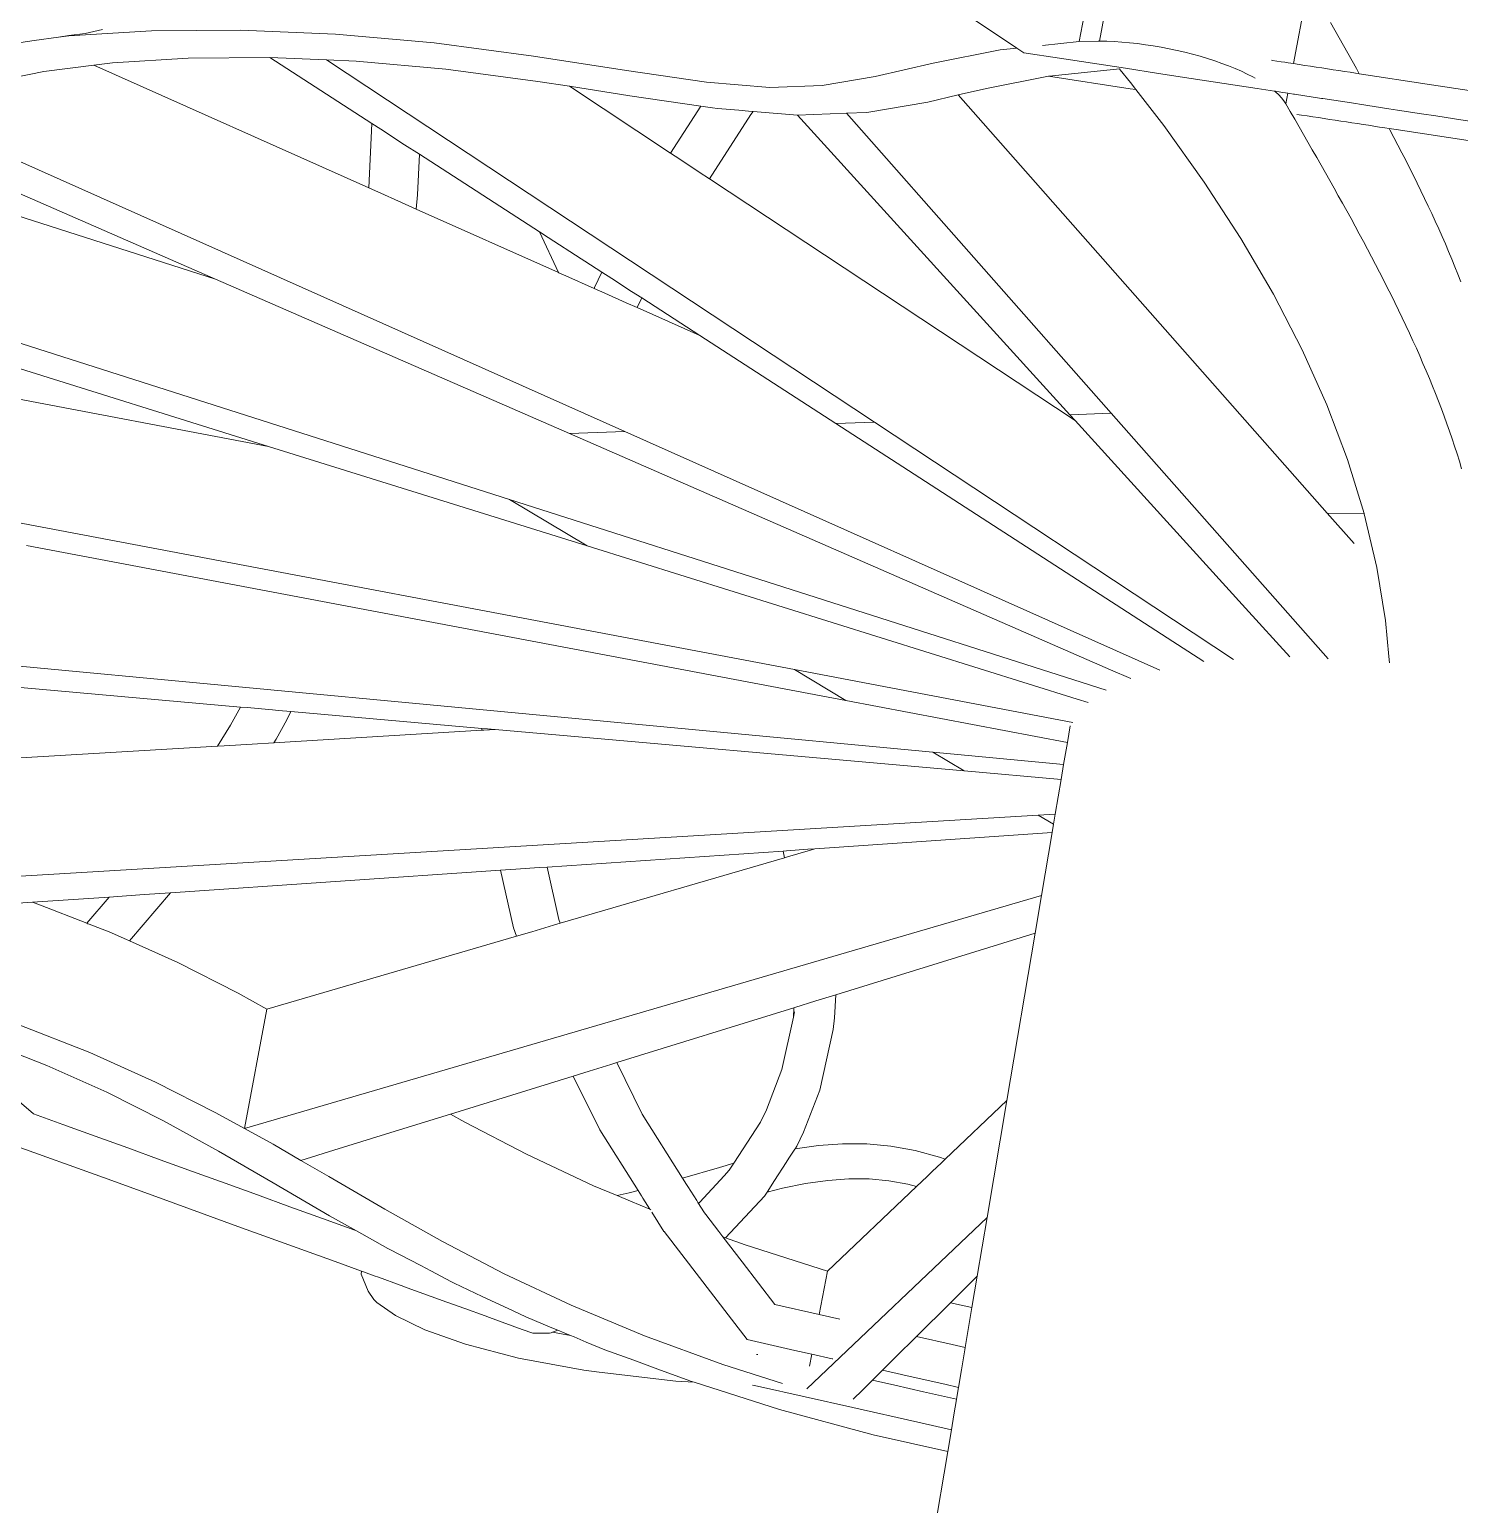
# Model space of a CAD drawing. Header units: millimetres. Extents: x 930469 to 1523124, y -120375 to 411163.
# Drawn here: x 1425738.4 to 1426108.1, y -6387.4 to -6006.1 of the extents above; entities that cross this region are included whole.
import ezdxf

# ---------------------------------------------------------------- set-up
doc = ezdxf.new("R2010")
doc.units = ezdxf.units.MM
doc.layers.add('A-NET THAY', color=8, linetype='Continuous', lineweight=0)
doc.layers.add('COT VACH', color=8, linetype='Continuous', lineweight=0)

# ---------------------------------------------------------------- blocks, each defined once
blk = doc.blocks.new('fgholol')
at = {"layer": 'A-NET THAY', "ltscale": 3}
for p, q in [((1043977.55, 33038.17), (1043983.34, 33069.05)), ((1043982.73, 33038.31), (1043988.52, 33069.19)), ((1044032.89, 33032.49), (1044036.73, 33052.98)), ((1043957.65, 33038.99), (1043942.77, 33048.91)), ((1043716.29, 33039.66), (1043737.71, 33040.99)), ((1043725.02, 33041.29), (1043720.52, 33040.32)), ((1043737.71, 33040.99), (1043760.8, 33041.16)), ((1043760.8, 33041.16), (1043785.27, 33040.13)), ((1044042.45, 33043.09), (1044043.58, 33041.11)), ((1044043.58, 33041.11), (1044044.71, 33039.13)), ((1043707.33, 33038.44), (1043701.02, 33037.53)), ((1043713.64, 33039.34), (1043707.33, 33038.44)), ((1043716.3, 33039.72), (1043713.64, 33039.34)), ((1043713.64, 33039.34), (1043716.29, 33039.66)), ((1043720.52, 33040.32), (1043716.3, 33039.72)), ((1043785.27, 33040.13), (1043810.79, 33037.87)), ((1043810.79, 33037.87), (1043836.44, 33034.45)), ((1043961.4, 33036.5), (1043957.65, 33038.99)), ((1043968.01, 33037.18), (1043977.55, 33038.17)), ((1043982.44, 33038.32), (1043977.55, 33038.17)), ((1043982.73, 33038.31), (1043982.44, 33038.32)), ((1043984.62, 33038.28), (1043982.73, 33038.31)), ((1043986.55, 33038.19), (1043984.62, 33038.28)), ((1043988.53, 33038.06), (1043986.55, 33038.19)), ((1043990.54, 33037.88), (1043988.53, 33038.06)), ((1043992.57, 33037.66), (1043990.54, 33037.88)), ((1043994.62, 33037.39), (1043992.57, 33037.66)), ((1043996.67, 33037.08), (1043994.62, 33037.39)), ((1043998.73, 33036.72), (1043996.67, 33037.08)), ((1044000.78, 33036.33), (1043998.73, 33036.72)), ((1044044.71, 33039.13), (1044045.84, 33037.15)), ((1044045.84, 33037.15), (1044046.96, 33035.17)), ((1043727.56, 33032.71), (1043747.14, 33033.92)), ((1043747.14, 33033.92), (1043768.23, 33034.07)), ((1043768.23, 33034.07), (1043782.9, 33033.46)), ((1043794.62, 33017.01), (1043768.23, 33034.07)), ((1043924.58, 32939.81), (1043782.9, 33033.46)), ((1043782.9, 33033.46), (1043790.55, 33033.14)), ((1043790.55, 33033.14), (1043813.77, 33031.08)), ((1043836.44, 33034.45), (1043860.45, 33030.67)), ((1043939.72, 33032.64), (1043957.1, 33036.05)), ((1043957.1, 33036.05), (1043961.4, 33036.5)), ((1043963.18, 33035.31), (1043961.4, 33036.5)), ((1043972.46, 33033.89), (1043963.18, 33035.31)), ((1043980.97, 33032.58), (1043972.46, 33033.89)), ((1044002.82, 33035.9), (1044000.78, 33036.33)), ((1044004.84, 33035.43), (1044002.82, 33035.9)), ((1044006.84, 33034.92), (1044004.84, 33035.43)), ((1044008.79, 33034.38), (1044006.84, 33034.92)), ((1044010.71, 33033.8), (1044008.79, 33034.38)), ((1044012.58, 33033.2), (1044010.71, 33033.8)), ((1044014.4, 33032.56), (1044012.58, 33033.2)), ((1044027.27, 33033.36), (1044027.46, 33033.33)), ((1044027.46, 33033.33), (1044028.63, 33033.15)), ((1044028.63, 33033.15), (1044029.71, 33032.98)), ((1044029.71, 33032.98), (1044030.67, 33032.83)), ((1044030.67, 33032.83), (1044031.53, 33032.7)), ((1044046.96, 33035.17), (1044048.08, 33033.19)), ((1044048.08, 33033.19), (1044049.19, 33031.21)), ((1043694.2, 33027.24), (1043709.81, 33030.47)), ((1043709.81, 33030.47), (1043722.75, 33032.1)), ((1043722.75, 33032.1), (1043727.56, 33032.71)), ((1043793.87, 33000.36), (1043722.75, 33032.1)), ((1043813.77, 33031.08), (1043837.58, 33027.91)), ((1043860.45, 33030.67), (1043881.18, 33027.69)), ((1043911.08, 33026.84), (1043924.74, 33029.17)), ((1043924.74, 33029.17), (1043939.72, 33032.64)), ((1043953.58, 33026.08), (1043969.61, 33029.23)), ((1043969.61, 33029.23), (1043969.73, 33029.25)), ((1043969.61, 33029.23), (1043990.66, 33026)), ((1043969.73, 33029.25), (1043987.18, 33031.06)), ((1043989.47, 33031.28), (1043980.97, 33032.58)), ((1043987.18, 33031.06), (1043987.97, 33031.14)), ((1043988.15, 33030.91), (1043987.97, 33031.14)), ((1043990.75, 33027.57), (1043988.15, 33030.91)), ((1043997.98, 33029.97), (1043989.47, 33031.28)), ((1044006.49, 33028.67), (1043997.98, 33029.97)), ((1044016.15, 33031.9), (1044014.4, 33032.56)), ((1044017.84, 33031.22), (1044016.15, 33031.9)), ((1044019.45, 33030.52), (1044017.84, 33031.22)), ((1044020.98, 33029.79), (1044019.45, 33030.52)), ((1044022.43, 33029.05), (1044020.98, 33029.79)), ((1044022.98, 33028.75), (1044022.43, 33029.05)), ((1044031.53, 33032.7), (1044032.27, 33032.59)), ((1044032.27, 33032.59), (1044032.89, 33032.49)), ((1044034.37, 33032.27), (1044032.89, 33032.49)), ((1044034.37, 33032.27), (1044035.84, 33032.04)), ((1044035.84, 33032.04), (1044037.31, 33031.81)), ((1044037.31, 33031.81), (1044038.78, 33031.59)), ((1044038.78, 33031.59), (1044040.25, 33031.37)), ((1044040.25, 33031.37), (1044041.71, 33031.14)), ((1044043.17, 33030.92), (1044041.71, 33031.14)), ((1044043.17, 33030.92), (1044044.63, 33030.69)), ((1044044.63, 33030.69), (1044046.08, 33030.47)), ((1044046.08, 33030.47), (1044047.53, 33030.25)), ((1044047.53, 33030.25), (1044048.97, 33030.03)), ((1044048.97, 33030.03), (1044049.94, 33029.88)), ((1044049.19, 33031.21), (1044049.94, 33029.88)), ((1044049.94, 33029.88), (1044050.49, 33029.79)), ((1044067.51, 33027.18), (1044050.49, 33029.79)), ((1043837.58, 33027.91), (1043845.76, 33026.62)), ((1043871.88, 33009.35), (1043845.76, 33026.62)), ((1043845.76, 33026.62), (1043861.3, 33024.17)), ((1043881.18, 33027.69), (1043897.55, 33026.31)), ((1043897.55, 33026.31), (1043911.08, 33026.84)), ((1043946.24, 33024.38), (1043953.58, 33026.08)), ((1043992.16, 33025.77), (1043990.66, 33026)), ((1043992.16, 33025.77), (1043990.75, 33027.57)), ((1043999.42, 33016.46), (1043992.16, 33025.77)), ((1044014.99, 33027.36), (1044006.49, 33028.67)), ((1044023.5, 33026.06), (1044014.99, 33027.36)), ((1044028.05, 33025.36), (1044023.5, 33026.06)), ((1044028.27, 33025.33), (1044028.05, 33025.36)), ((1044028.25, 33025.2), (1044028.05, 33025.36)), ((1044029.09, 33024.42), (1044028.25, 33025.2)), ((1044029.24, 33025.18), (1044028.27, 33025.33)), ((1044030.09, 33025.05), (1044029.24, 33025.18)), ((1044084.52, 33024.57), (1044067.51, 33027.18)), ((1043861.3, 33024.17), (1043879.67, 33021.53)), ((1043871.88, 33009.35), (1043879.67, 33021.53)), ((1043879.67, 33021.53), (1043882.74, 33021.09)), ((1043922.59, 33019.87), (1043938.38, 33022.56)), ((1043938.38, 33022.56), (1043946.24, 33024.38)), ((1044041.63, 32916.3), (1043946.24, 33024.38)), ((1044029.83, 33023.64), (1044029.09, 33024.42)), ((1044030.44, 33022.87), (1044029.83, 33023.64)), ((1044030.83, 33024.93), (1044030.09, 33025.05)), ((1044030.94, 33022.1), (1044030.44, 33022.87)), ((1044031.46, 33024.84), (1044030.83, 33024.93)), ((1044030.94, 33022.1), (1044031.46, 33024.84)), ((1044030.94, 33022.1), (1044032.09, 33020.12)), ((1044032.01, 33024.75), (1044031.46, 33024.84)), ((1044032.93, 33024.61), (1044032.01, 33024.75)), ((1044033.16, 33024.57), (1044032.93, 33024.61)), ((1044040.18, 33023.5), (1044033.16, 33024.57)), ((1044040.51, 33023.45), (1044040.18, 33023.5)), ((1044049.02, 33022.14), (1044040.51, 33023.45)), ((1044050.02, 33021.99), (1044049.02, 33022.14)), ((1044057.53, 33020.84), (1044050.02, 33021.99)), ((1043881.97, 33002.68), (1043892.61, 33019.31)), ((1043882.74, 33021.09), (1043884, 33020.91)), ((1043884, 33020.91), (1043889.5, 33020.44)), ((1043889.5, 33020.44), (1043891.99, 33020.24)), ((1043891.99, 33020.24), (1043893.19, 33020.13)), ((1043892.61, 33019.31), (1043893.19, 33020.13)), ((1043893.19, 33020.13), (1043904.69, 33019.17)), ((1043904.69, 33019.17), (1043917.35, 33019.66)), ((1043975.09, 32941.72), (1043904.69, 33019.17)), ((1043917.35, 33019.66), (1043922.59, 33019.87)), ((1043985.79, 32942.13), (1043917.35, 33019.66)), ((1044032.09, 33020.12), (1044033.23, 33018.14)), ((1044033.23, 33018.14), (1044034.38, 33016.17)), ((1044034.95, 33019.2), (1044033.82, 33019.37)), ((1044036.42, 33018.98), (1044034.95, 33019.2)), ((1044037.88, 33018.75), (1044036.42, 33018.98)), ((1044039.35, 33018.53), (1044037.88, 33018.75)), ((1044039.35, 33018.53), (1044040.81, 33018.3)), ((1044042.26, 33018.08), (1044040.81, 33018.3)), ((1044043.72, 33017.86), (1044042.26, 33018.08)), ((1044045.16, 33017.63), (1044043.72, 33017.86)), ((1044046.61, 33017.41), (1044045.16, 33017.63)), ((1044059.85, 33020.48), (1044057.53, 33020.84)), ((1044066.03, 33019.53), (1044059.85, 33020.48)), ((1044069.68, 33018.97), (1044066.03, 33019.53)), ((1044074.54, 33018.23), (1044069.68, 33018.97)), ((1044079.52, 33017.46), (1044074.54, 33018.23)), ((1043754.24, 32976.76), (1043667.24, 33014.73)), ((1043860.05, 32937.36), (1043683.32, 33016.23)), ((1043794.62, 33017.01), (1043793.87, 33000.36)), ((1043796.95, 33015.51), (1043794.62, 33017.01)), ((1043803.1, 33011.53), (1043796.95, 33015.51)), ((1044009.86, 33001.84), (1043999.42, 33016.46)), ((1044034.38, 33016.17), (1044035.52, 33014.19)), ((1044035.52, 33014.19), (1044036.66, 33012.21)), ((1044048.04, 33017.19), (1044046.61, 33017.41)), ((1044049.47, 33016.97), (1044048.04, 33017.19)), ((1044050.9, 33016.75), (1044049.47, 33016.97)), ((1044052.31, 33016.54), (1044050.9, 33016.75)), ((1044053.72, 33016.32), (1044052.31, 33016.54)), ((1044055.12, 33016.1), (1044053.72, 33016.32)), ((1044056.52, 33015.89), (1044055.12, 33016.1)), ((1044057.67, 33015.71), (1044056.52, 33015.89)), ((1044059.49, 33015.44), (1044057.67, 33015.71)), ((1044057.67, 33015.71), (1044057.85, 33015.39)), ((1044057.85, 33015.39), (1044058.89, 33013.41)), ((1044079.16, 33012.42), (1044059.49, 33015.44)), ((1043806.92, 33009.06), (1043803.1, 33011.53)), ((1044036.66, 33012.21), (1044037.79, 33010.23)), ((1044037.79, 33010.23), (1044038.92, 33008.25)), ((1044058.89, 33013.41), (1044059.92, 33011.44)), ((1044059.92, 33011.44), (1044060.94, 33009.46)), ((1043754.24, 32976.76), (1043660.53, 33006.7)), ((1043806.92, 33009.06), (1043806.44, 32998.6)), ((1043838, 32988.97), (1043806.92, 33009.06)), ((1043874.23, 33007.8), (1043871.88, 33009.35)), ((1043879.28, 33004.46), (1043874.23, 33007.8)), ((1044038.92, 33008.25), (1044040.05, 33006.27)), ((1044040.05, 33006.27), (1044041.17, 33004.29)), ((1044060.94, 33009.46), (1044061.95, 33007.49)), ((1044061.95, 33007.49), (1044062.95, 33005.52)), ((1043881.97, 33002.68), (1043879.28, 33004.46)), ((1043976.44, 32940.24), (1043881.97, 33002.68)), ((1044041.17, 33004.29), (1044042.29, 33002.31)), ((1044042.29, 33002.31), (1044043.4, 33000.33)), ((1044062.95, 33005.52), (1044063.94, 33003.55)), ((1044063.94, 33003.55), (1044064.91, 33001.58)), ((1043795.56, 32999.6), (1043793.87, 33000.36)), ((1043796.2, 32999.32), (1043795.56, 32999.6)), ((1043802.3, 32996.6), (1043796.2, 32999.32)), ((1043806.44, 32998.6), (1043806.12, 32994.89)), ((1044019.31, 32987.3), (1044009.86, 33001.84)), ((1044043.4, 33000.33), (1044044.51, 32998.35)), ((1044064.91, 33001.58), (1044065.87, 32999.61)), ((1044065.87, 32999.61), (1044066.82, 32997.64)), ((1043806.12, 32994.89), (1043802.3, 32996.6)), ((1043842.86, 32978.5), (1043806.12, 32994.89)), ((1044044.51, 32998.35), (1044045.61, 32996.37)), ((1044045.61, 32996.37), (1044046.71, 32994.39)), ((1044066.82, 32997.64), (1044067.76, 32995.67)), ((1044067.76, 32995.67), (1044068.67, 32993.71)), ((1044046.71, 32994.39), (1044047.79, 32992.41)), ((1044047.79, 32992.41), (1044048.87, 32990.44)), ((1044068.67, 32993.71), (1044069.58, 32991.74)), ((1044069.58, 32991.74), (1044070.47, 32989.78)), ((1043840.2, 32987.54), (1043838, 32988.97)), ((1043838, 32988.97), (1043842.86, 32978.5)), ((1043848.77, 32982), (1043840.2, 32987.54)), ((1044027.74, 32972.85), (1044019.31, 32987.3)), ((1044048.87, 32990.44), (1044049.94, 32988.46)), ((1044049.94, 32988.46), (1044051, 32986.48)), ((1044070.47, 32989.78), (1044071.34, 32987.82)), ((1044071.34, 32987.82), (1044072.19, 32985.86)), ((1044051, 32986.48), (1044052.06, 32984.51)), ((1044052.06, 32984.51), (1044053.1, 32982.53)), ((1044072.19, 32985.86), (1044073.03, 32983.9)), ((1044073.03, 32983.9), (1044073.85, 32981.95)), ((1043830.24, 32919.76), (1043641.29, 32980.11)), ((1043849.72, 32981.39), (1043848.77, 32982)), ((1043854.1, 32978.56), (1043849.72, 32981.39)), ((1044053.1, 32982.53), (1044054.13, 32980.56)), ((1044054.13, 32980.56), (1044055.15, 32978.58)), ((1044073.85, 32981.95), (1044074.66, 32979.99)), ((1044074.66, 32979.99), (1044075.44, 32978.04)), ((1043845.77, 32936.82), (1043754.24, 32976.76)), ((1043843, 32978.43), (1043842.86, 32978.5)), ((1043844.79, 32977.63), (1043843, 32978.43)), ((1043852.09, 32974.38), (1043844.79, 32977.63)), ((1043852.19, 32974.58), (1043854.1, 32978.56)), ((1043856.66, 32976.9), (1043854.1, 32978.56)), ((1043861.81, 32973.57), (1043856.66, 32976.9)), ((1044055.15, 32978.58), (1044056.16, 32976.61)), ((1044056.16, 32976.61), (1044057.16, 32974.64)), ((1044075.44, 32978.04), (1044076.21, 32976.09)), ((1043767.9, 32933.52), (1043637.95, 32974.1)), ((1043852.09, 32974.38), (1043852.19, 32974.58)), ((1043854.86, 32973.14), (1043852.09, 32974.38)), ((1043860.42, 32970.66), (1043854.86, 32973.14)), ((1043864.4, 32971.9), (1043861.81, 32973.57)), ((1043863.21, 32969.42), (1043864.4, 32971.9)), ((1043879.44, 32962.17), (1043864.4, 32971.9)), ((1044035.15, 32958.49), (1044027.74, 32972.85)), ((1044057.16, 32974.64), (1044058.15, 32972.67)), ((1044058.15, 32972.67), (1044059.12, 32970.7)), ((1043863.21, 32969.42), (1043860.42, 32970.66)), ((1043879.44, 32962.17), (1043863.21, 32969.42)), ((1044059.12, 32970.7), (1044060.08, 32968.73)), ((1044060.08, 32968.73), (1044061.03, 32966.76)), ((1044061.03, 32966.76), (1044061.97, 32964.79)), ((1044061.97, 32964.79), (1044062.88, 32962.83)), ((1043914.61, 32939.43), (1043879.44, 32962.17)), ((1044062.88, 32962.83), (1044063.79, 32960.86)), ((1044063.79, 32960.86), (1044064.68, 32958.9)), ((1043767.9, 32933.52), (1043630.44, 32959.53)), ((1044041.53, 32944.24), (1044035.15, 32958.49)), ((1044064.68, 32958.9), (1044065.55, 32956.94)), ((1044065.55, 32956.94), (1044066.4, 32954.98)), ((1044066.4, 32954.98), (1044067.24, 32953.02)), ((1044067.24, 32953.02), (1044068.06, 32951.07)), ((1044068.06, 32951.07), (1044068.87, 32949.11)), ((1044068.87, 32949.11), (1044069.65, 32947.16)), ((1044069.65, 32947.16), (1044070.42, 32945.21)), ((1044070.42, 32945.21), (1044071.16, 32943.26)), ((1043903.87, 32875.81), (1043541.19, 32944.45)), ((1043985.79, 32942.13), (1043975.09, 32941.72)), ((1043976.44, 32940.24), (1043975.09, 32941.72)), ((1044041.87, 32878.58), (1043985.79, 32942.13)), ((1044046.89, 32930.11), (1044041.53, 32944.24)), ((1044071.16, 32943.26), (1044071.89, 32941.32)), ((1044071.89, 32941.32), (1044072.59, 32939.37)), ((1043924.58, 32939.81), (1043914.61, 32939.43)), ((1044000.29, 32884.04), (1043914.61, 32939.43)), ((1044017.43, 32878.44), (1043924.58, 32939.81)), ((1044020.55, 32891.71), (1043976.44, 32940.24)), ((1044072.59, 32939.37), (1044073.28, 32937.43)), ((1043860.05, 32937.36), (1043845.77, 32936.82)), ((1043985.61, 32875.8), (1043845.77, 32936.82)), ((1043998.35, 32875.64), (1043860.05, 32937.36)), ((1044073.28, 32937.43), (1044073.94, 32935.49)), ((1044073.94, 32935.49), (1044074.58, 32933.55)), ((1043850.29, 32907.79), (1043767.9, 32933.52)), ((1044051.2, 32916.15), (1044046.89, 32930.11)), ((1044074.58, 32933.55), (1044075.2, 32931.62)), ((1044075.2, 32931.62), (1044075.8, 32929.68)), ((1044075.8, 32929.68), (1044076.37, 32927.75)), ((1043850.29, 32907.79), (1043830.24, 32919.76)), ((1043984.48, 32870.49), (1043830.24, 32919.76)), ((1044048.58, 32908.42), (1044041.63, 32916.3)), ((1044041.63, 32916.3), (1044051.2, 32916.15)), ((1044051.21, 32916.11), (1044051.2, 32916.15)), ((1044054.5, 32902.25), (1044051.21, 32916.11)), ((1043705.39, 32907.93), (1043917.22, 32867.84)), ((1043977.01, 32868.21), (1043850.29, 32907.79)), ((1044056.75, 32888.53), (1044054.5, 32902.25)), ((1043939.68, 32854.44), (1043524.99, 32893.5)), ((1044032, 32879.12), (1044020.55, 32891.71)), ((1044057.59, 32879.17), (1044056.75, 32888.53)), ((1044009.76, 32877.91), (1044000.29, 32884.04)), ((1043760.66, 32866.14), (1043620.43, 32878.52)), ((1044057.73, 32877.56), (1044057.59, 32879.17)), ((1043917.22, 32867.84), (1043903.87, 32875.81)), ((1043975.88, 32862.18), (1043903.87, 32875.81)), ((1043990.87, 32873.51), (1043985.61, 32875.8)), ((1043760.66, 32866.14), (1043758.09, 32861.41)), ((1043762.36, 32865.99), (1043760.66, 32866.14)), ((1043768.92, 32865.41), (1043762.36, 32865.99)), ((1043770.48, 32865.27), (1043768.92, 32865.41)), ((1043773.66, 32864.99), (1043770.48, 32865.27)), ((1043917.22, 32867.84), (1043974.45, 32857.01)), ((1043979.86, 32867.32), (1043977.01, 32868.21)), ((1043758.09, 32861.41), (1043754.77, 32856.03)), ((1043772.62, 32862.86), (1043769.9, 32857.87)), ((1043773.66, 32864.99), (1043772.62, 32862.86)), ((1043823.09, 32860.63), (1043773.66, 32864.99)), ((1043974.45, 32857.01), (1043975.17, 32861.26)), ((1043823.07, 32860.12), (1043769.3, 32856.9)), ((1043769.9, 32857.87), (1043769.3, 32856.9)), ((1043823.07, 32860.12), (1043823.09, 32860.63)), ((1043823.61, 32860.15), (1043823.07, 32860.12)), ((1043824.58, 32860.5), (1043823.09, 32860.63)), ((1043826.54, 32860.32), (1043823.61, 32860.15)), ((1043826.54, 32860.32), (1043824.58, 32860.5)), ((1043947.75, 32849.62), (1043826.54, 32860.32)), ((1043754.77, 32856.03), (1043631.47, 32848.65)), ((1043756.46, 32856.13), (1043754.77, 32856.03)), ((1043763.73, 32856.56), (1043756.46, 32856.13)), ((1043769.3, 32856.9), (1043763.73, 32856.56)), ((1043947.75, 32849.62), (1043939.68, 32854.44)), ((1043973.48, 32851.26), (1043939.68, 32854.44)), ((1043973.48, 32851.26), (1043974.45, 32857.01)), ((1043972.83, 32847.41), (1043973.48, 32851.26)), ((1043972.83, 32847.41), (1043947.75, 32849.62)), ((1043971.32, 32838.45), (1043972.83, 32847.41)), ((1043971.32, 32838.45), (1043966.9, 32838.19)), ((1043970.88, 32835.82), (1043971.32, 32838.45)), ((1043966.9, 32838.19), (1043618.43, 32817.34)), ((1043970.88, 32835.82), (1043966.9, 32838.19)), ((1043970.51, 32833.66), (1043970.88, 32835.82)), ((1043970.51, 32833.66), (1043909.15, 32829.47)), ((1043967.77, 32817.43), (1043970.51, 32833.66)), ((1043900.96, 32828.91), (1043839.94, 32824.74)), ((1043901.29, 32827.17), (1043843.36, 32810.23)), ((1043901.85, 32828.97), (1043900.96, 32828.91)), ((1043900.96, 32828.91), (1043901.29, 32827.17)), ((1043902.14, 32827.42), (1043901.29, 32827.17)), ((1043907.36, 32829.35), (1043901.85, 32828.97)), ((1043907.44, 32828.97), (1043902.14, 32827.42)), ((1043909.15, 32829.47), (1043907.36, 32829.35)), ((1043909.15, 32829.47), (1043907.44, 32828.97)), ((1043827.89, 32823.92), (1043742.56, 32818.09)), ((1043831.88, 32824.19), (1043827.89, 32823.92)), ((1043831.25, 32809.09), (1043827.89, 32823.92)), ((1043837.91, 32824.61), (1043831.88, 32824.19)), ((1043839.94, 32824.74), (1043837.91, 32824.61)), ((1043843.01, 32811.2), (1043839.94, 32824.74)), ((1043706.88, 32815.66), (1043687.94, 32814.36)), ((1043726.75, 32817.01), (1043706.88, 32815.66)), ((1043708.98, 32814.9), (1043706.88, 32815.66)), ((1043726.75, 32817.01), (1043720.97, 32810.22)), ((1043727.86, 32817.09), (1043726.75, 32817.01)), ((1043735.77, 32817.63), (1043727.86, 32817.09)), ((1043742.56, 32818.09), (1043731.98, 32805.66)), ((1043742.56, 32818.09), (1043735.77, 32817.63)), ((1043967.77, 32817.43), (1043761.7, 32757.16)), ((1043966.13, 32807.71), (1043967.77, 32817.43)), ((1043720.97, 32810.22), (1043708.98, 32814.9)), ((1043721.24, 32810.11), (1043720.97, 32810.22)), ((1043721.57, 32809.99), (1043721.24, 32810.11)), ((1043727.14, 32807.81), (1043721.57, 32809.99)), ((1043727.53, 32807.66), (1043727.14, 32807.81)), ((1043832.03, 32806.92), (1043831.25, 32809.09)), ((1043835.96, 32808.06), (1043832.03, 32806.92)), ((1043841.62, 32809.72), (1043835.96, 32808.06)), ((1043843.36, 32810.23), (1043841.62, 32809.72)), ((1043843.36, 32810.23), (1043843.01, 32811.2)), ((1043731.17, 32806.02), (1043727.53, 32807.66)), ((1043731.98, 32805.66), (1043731.17, 32806.02)), ((1043744.45, 32800.05), (1043731.98, 32805.66)), ((1043832.03, 32806.92), (1043767.49, 32788.04)), ((1043966.13, 32807.71), (1043914.6, 32791.75)), ((1043958.83, 32764.42), (1043966.13, 32807.71)), ((1043760.09, 32792.12), (1043744.45, 32800.05)), ((1043767.49, 32788.04), (1043760.09, 32792.12)), ((1043909.41, 32790.14), (1043903.98, 32788.46)), ((1043914.6, 32791.75), (1043909.41, 32790.14)), ((1043914.6, 32791.75), (1043914.27, 32785.77)), ((1043761.7, 32757.16), (1043767.49, 32788.04)), ((1043903.75, 32788.39), (1043857.95, 32774.2)), ((1043903.61, 32785.92), (1043900.67, 32772.42)), ((1043903.75, 32788.39), (1043903.61, 32785.92)), ((1043903.92, 32787.3), (1043903.61, 32785.92)), ((1043903.98, 32788.46), (1043903.75, 32788.39)), ((1043914.27, 32785.77), (1043913.87, 32782.73)), ((1043721.74, 32776.78), (1043703.19, 32784.02)), ((1043913.87, 32782.73), (1043910.47, 32767.11)), ((1043685.21, 32779.7), (1043707.13, 32760.98)), ((1043710.65, 32773.5), (1043702.1, 32776.84)), ((1043726.11, 32766.55), (1043710.65, 32773.5)), ((1043738.66, 32769.17), (1043721.74, 32776.78)), ((1043856.4, 32773.72), (1043850.78, 32771.98)), ((1043857.95, 32774.2), (1043856.4, 32773.72)), ((1043864.52, 32760.92), (1043857.95, 32774.2)), ((1043846.72, 32770.73), (1043815.01, 32760.9)), ((1043850.78, 32771.98), (1043846.72, 32770.73)), ((1043853.6, 32756.83), (1043846.72, 32770.73)), ((1043900.67, 32772.42), (1043896.66, 32762.02)), ((1043740.74, 32759.13), (1043726.11, 32766.55)), ((1043754.3, 32761.24), (1043738.66, 32769.17)), ((1043910.47, 32767.11), (1043906.26, 32756.21)), ((1043958.83, 32764.42), (1043942.88, 32749.25)), ((1043953.73, 32734.2), (1043958.83, 32764.42)), ((1043707.13, 32760.98), (1043714.75, 32758.22)), ((1043714.75, 32758.22), (1043723.14, 32755.18)), ((1043754.95, 32751.29), (1043740.74, 32759.13)), ((1043761.7, 32757.16), (1043754.3, 32761.24)), ((1043815.01, 32760.9), (1043801.8, 32756.81)), ((1043818.71, 32758.83), (1043815.01, 32760.9)), ((1043834.63, 32750.51), (1043818.71, 32758.83)), ((1043874.99, 32744.32), (1043864.52, 32760.92)), ((1043895.08, 32758.83), (1043888.21, 32748.17)), ((1043896.66, 32762.02), (1043895.08, 32758.83)), ((1043723.14, 32755.18), (1043731.53, 32752.14)), ((1043769.1, 32753.08), (1043761.7, 32757.16)), ((1043801.8, 32756.81), (1043784.77, 32751.54)), ((1043863.46, 32741.18), (1043853.6, 32756.83)), ((1043906.26, 32756.21), (1043904.49, 32752.63)), ((1043700.52, 32753.42), (1043726.45, 32744.03)), ((1043731.53, 32752.14), (1043739.92, 32749.1)), ((1043769.14, 32743.09), (1043754.95, 32751.29)), ((1043776.3, 32748.91), (1043769.1, 32753.08)), ((1043784.77, 32751.54), (1043776.3, 32748.91)), ((1043903.98, 32751.84), (1043902.45, 32749.46)), ((1043904.04, 32751.93), (1043903.98, 32751.84)), ((1043904.04, 32751.93), (1043910.09, 32752.79)), ((1043904.49, 32752.63), (1043904.04, 32751.93)), ((1043910.09, 32752.79), (1043916.32, 32753.23)), ((1043916.32, 32753.23), (1043922.57, 32753.19)), ((1043922.57, 32753.19), (1043928.85, 32752.62)), ((1043928.85, 32752.62), (1043935.14, 32751.49)), ((1043935.14, 32751.49), (1043941.38, 32749.79)), ((1043739.92, 32749.1), (1043748.3, 32746.07)), ((1043783.5, 32744.75), (1043776.3, 32748.91)), ((1043851.95, 32742.36), (1043834.63, 32750.51)), ((1043874.99, 32744.32), (1043884.5, 32747.1)), ((1043884.5, 32747.1), (1043888.21, 32748.17)), ((1043888.21, 32748.17), (1043887.04, 32746.36)), ((1043901.74, 32748.36), (1043898.76, 32743.73)), ((1043902.45, 32749.46), (1043901.74, 32748.36)), ((1043941.88, 32748.3), (1043939.53, 32746.06)), ((1043941.38, 32749.79), (1043942.88, 32749.25)), ((1043942.88, 32749.25), (1043941.88, 32748.3)), ((1043743.23, 32737.95), (1043726.45, 32744.03)), ((1043748.3, 32746.07), (1043756.69, 32743.03)), ((1043756.69, 32743.03), (1043765.08, 32739.99)), ((1043783.72, 32734.61), (1043769.14, 32743.09)), ((1043797.96, 32736.35), (1043783.5, 32744.75)), ((1043876.01, 32742.7), (1043874.99, 32744.32)), ((1043885.71, 32744.93), (1043879.4, 32738.16)), ((1043887.04, 32746.36), (1043885.71, 32744.93)), ((1043898.76, 32743.73), (1043896.83, 32740.75)), ((1043906.76, 32742.95), (1043912.5, 32743.77)), ((1043912.5, 32743.77), (1043917.99, 32744.16)), ((1043917.99, 32744.16), (1043923.24, 32744.13)), ((1043923.24, 32744.13), (1043928.28, 32743.67)), ((1043928.28, 32743.67), (1043933.19, 32742.79)), ((1043938.2, 32744.8), (1043935.44, 32742.17)), ((1043939.53, 32746.06), (1043938.2, 32744.8)), ((1043765.08, 32739.99), (1043773.47, 32736.95)), ((1043858.03, 32739.83), (1043851.95, 32742.36)), ((1043858.03, 32739.83), (1043861.14, 32740.56)), ((1043861.51, 32738.38), (1043858.03, 32739.83)), ((1043861.14, 32740.56), (1043863.46, 32741.18)), ((1043864.37, 32739.73), (1043863.46, 32741.18)), ((1043864.74, 32739.15), (1043864.37, 32739.73)), ((1043876.32, 32742.2), (1043876.01, 32742.7)), ((1043878.64, 32738.52), (1043876.32, 32742.2)), ((1043896.15, 32739.68), (1043886.1, 32728.91)), ((1043896.83, 32740.75), (1043896.15, 32739.68)), ((1043896.83, 32740.75), (1043900.78, 32741.75)), ((1043900.78, 32741.75), (1043906.76, 32742.95)), ((1043935.44, 32742.17), (1043912.43, 32720.28)), ((1043933.19, 32742.79), (1043935.44, 32742.17)), ((1043760, 32731.87), (1043743.23, 32737.95)), ((1043773.47, 32736.95), (1043781.86, 32733.91)), ((1043812.92, 32727.95), (1043797.96, 32736.35)), ((1043866.54, 32736.29), (1043861.51, 32738.38)), ((1043866.54, 32736.29), (1043864.74, 32739.15)), ((1043866.8, 32736.18), (1043866.54, 32736.29)), ((1043870.15, 32730.56), (1043866.99, 32735.58)), ((1043878.95, 32738.03), (1043878.64, 32738.52)), ((1043879.08, 32737.82), (1043878.95, 32738.03)), ((1043879.4, 32738.16), (1043879.08, 32737.82)), ((1043880.49, 32735.59), (1043879.08, 32737.82)), ((1043880.62, 32735.38), (1043880.49, 32735.59)), ((1043880.98, 32734.92), (1043880.62, 32735.38)), ((1043760, 32731.87), (1043785.17, 32722.76)), ((1043781.86, 32733.91), (1043790.24, 32730.87)), ((1043790.64, 32730.73), (1043783.72, 32734.61)), ((1043884.31, 32730.58), (1043880.98, 32734.92)), ((1043953.73, 32734.2), (1043907.1, 32689.85)), ((1043951.17, 32719), (1043953.73, 32734.2)), ((1043790.24, 32730.87), (1043790.64, 32730.73)), ((1043798.77, 32726.16), (1043790.64, 32730.73)), ((1043828.84, 32719.63), (1043812.92, 32727.95)), ((1043870.18, 32730.52), (1043870.15, 32730.56)), ((1043887.58, 32707.89), (1043870.18, 32730.52)), ((1043885.39, 32729.18), (1043884.31, 32730.58)), ((1043885.65, 32729.08), (1043885.39, 32729.18)), ((1043890.36, 32722.71), (1043885.39, 32729.18)), ((1043886.1, 32728.91), (1043885.65, 32729.08)), ((1043891.17, 32727.06), (1043886.1, 32728.91)), ((1043799.14, 32725.95), (1043798.77, 32726.16)), ((1043807.27, 32721.71), (1043799.14, 32725.95)), ((1043912.43, 32720.28), (1043891.17, 32727.06)), ((1043791.92, 32720.31), (1043785.17, 32722.76)), ((1043791.91, 32719.49), (1043791.92, 32720.31)), ((1043792.52, 32720.09), (1043791.92, 32720.31)), ((1043792.52, 32720.09), (1043795.2, 32719.12)), ((1043809.86, 32720.35), (1043807.27, 32721.71)), ((1043815.26, 32717.53), (1043809.86, 32720.35)), ((1043898.84, 32711.68), (1043890.36, 32722.71)), ((1043910.33, 32709.09), (1043912.43, 32720.28)), ((1043791.91, 32719.49), (1043793.68, 32715.13)), ((1043796.38, 32718.7), (1043795.2, 32719.12)), ((1043801.94, 32716.68), (1043796.38, 32718.7)), ((1043802.33, 32716.54), (1043801.94, 32716.68)), ((1043802.83, 32716.36), (1043802.33, 32716.54)), ((1043814, 32712.31), (1043802.83, 32716.36)), ((1043815.9, 32717.2), (1043815.26, 32717.53)), ((1043823.19, 32713.77), (1043815.9, 32717.2)), ((1043846.16, 32711.48), (1043828.84, 32719.63)), ((1043951.17, 32719), (1043944.25, 32712.14)), ((1043949.8, 32710.9), (1043951.17, 32719)), ((1043795.14, 32712.98), (1043793.68, 32715.13)), ((1043795.95, 32712.19), (1043795.14, 32712.98)), ((1043831.14, 32710.03), (1043823.19, 32713.77)), ((1043800.73, 32708.83), (1043795.95, 32712.19)), ((1043808.31, 32705.16), (1043800.73, 32708.83)), ((1043818.72, 32710.6), (1043814, 32712.31)), ((1043823.97, 32708.7), (1043818.72, 32710.6)), ((1043825.03, 32708.32), (1043823.97, 32708.7)), ((1043834.43, 32708.47), (1043831.14, 32710.03)), ((1043865.1, 32703.6), (1043846.16, 32711.48)), ((1043898.84, 32711.68), (1043910.33, 32709.09)), ((1043915.65, 32707.89), (1043910.33, 32709.09)), ((1043944.25, 32712.14), (1043935.46, 32703.42)), ((1043949.8, 32710.9), (1043944.25, 32712.14)), ((1043948.06, 32700.58), (1043949.8, 32710.9)), ((1043818.87, 32701.4), (1043808.31, 32705.16)), ((1043825.03, 32708.32), (1043828.3, 32707.13)), ((1043833.53, 32705.24), (1043828.3, 32707.13)), ((1043836.26, 32704.25), (1043833.53, 32705.24)), ((1043841.19, 32705.66), (1043834.43, 32708.47)), ((1043842.75, 32705.02), (1043841.19, 32705.66)), ((1043842.75, 32705.02), (1043841.38, 32704.52)), ((1043845.96, 32703.68), (1043842.75, 32705.02)), ((1043891.65, 32702.58), (1043887.58, 32707.89)), ((1043832.55, 32697.83), (1043818.87, 32701.4)), ((1043840.61, 32704.24), (1043836.26, 32704.25)), ((1043840.98, 32704.37), (1043840.61, 32704.24)), ((1043841.38, 32704.52), (1043840.98, 32704.37)), ((1043841.38, 32704.52), (1043845.96, 32703.68)), ((1043846.91, 32703.28), (1043845.96, 32703.68)), ((1043850.07, 32701.97), (1043846.91, 32703.28)), ((1043854.88, 32699.97), (1043850.07, 32701.97)), ((1043885.38, 32696.18), (1043865.1, 32703.6)), ((1043903.99, 32699.8), (1043891.65, 32702.58)), ((1043934.93, 32702.89), (1043930.53, 32698.53)), ((1043935.46, 32703.42), (1043934.93, 32702.89)), ((1043944.67, 32701.34), (1043935.46, 32703.42)), ((1043948.06, 32700.58), (1043944.67, 32701.34)), ((1043849.44, 32694.73), (1043832.55, 32697.83)), ((1043862.36, 32697.24), (1043854.88, 32699.97)), ((1043868.61, 32694.95), (1043862.36, 32697.24)), ((1043894.28, 32698.75), (1043894.07, 32698.76)), ((1043894.4, 32698.73), (1043894.28, 32698.75)), ((1043908.4, 32698.8), (1043903.99, 32699.8)), ((1043907.82, 32695.7), (1043908.4, 32698.8)), ((1043913.68, 32697.61), (1043908.4, 32698.8)), ((1043913.78, 32697.59), (1043913.68, 32697.61)), ((1043930.53, 32698.53), (1043926.66, 32694.69)), ((1043947.08, 32694.79), (1043947.95, 32699.96)), ((1043947.95, 32699.96), (1043948.06, 32700.58)), ((1043849.44, 32694.73), (1043853.44, 32694.21)), ((1043873.22, 32691.88), (1043853.44, 32694.21)), ((1043876.86, 32691.93), (1043868.61, 32694.95)), ((1043900.77, 32691.27), (1043885.38, 32696.18)), ((1043926.66, 32694.69), (1043924.04, 32692.09)), ((1043930.45, 32693.83), (1043926.66, 32694.69)), ((1043933.07, 32693.24), (1043930.45, 32693.83)), ((1043946.32, 32690.25), (1043947.08, 32694.79)), ((1043877.95, 32691.58), (1043873.22, 32691.88)), ((1043877.01, 32691.88), (1043876.86, 32691.93)), ((1043877.95, 32691.58), (1043877.01, 32691.88)), ((1043900.07, 32684.53), (1043877.95, 32691.58)), ((1043894.34, 32690.56), (1043893.07, 32690.85)), ((1043894.34, 32690.56), (1043919, 32685)), ((1043924, 32692.05), (1043920.62, 32688.7)), ((1043924.04, 32692.09), (1043924, 32692.05)), ((1043924.04, 32692.09), (1043929.87, 32690.78)), ((1043929.87, 32690.78), (1043937.29, 32689.11)), ((1043942.77, 32691.05), (1043933.07, 32693.24)), ((1043946.32, 32690.25), (1043942.77, 32691.05)), ((1043945.8, 32687.19), (1043946.32, 32690.25)), ((1043919.97, 32688.06), (1043919.06, 32687.15)), ((1043920.62, 32688.7), (1043919.97, 32688.06)), ((1043945.8, 32687.19), (1043937.29, 32689.11)), ((1043945.12, 32683.17), (1043945.79, 32687.13)), ((1043945.79, 32687.13), (1043945.8, 32687.19)), ((1043924.24, 32677.97), (1043900.07, 32684.53)), ((1043935.77, 32681.22), (1043919, 32685)), ((1043944.46, 32679.26), (1043945.12, 32683.17)), ((1043944.46, 32679.26), (1043935.77, 32681.22)), ((1043943.52, 32673.69), (1043944.46, 32679.26)), ((1043943.52, 32673.69), (1043924.24, 32677.97)), ((1043871.43, 32246.37), (1043943.52, 32673.69))]:
    blk.add_line(p, q, dxfattribs=at)

msp = doc.modelspace()

# ---------------------------------------------------------------- block references
at = {"layer": 'COT VACH'}
msp.add_blockref('fgholol', (382032.3, -39047.4), dxfattribs=at)

doc.saveas('drawing.dxf')
